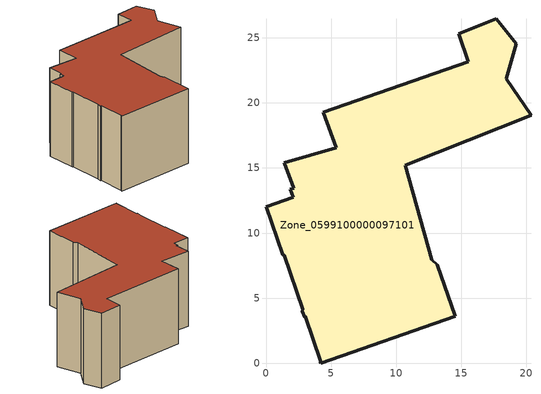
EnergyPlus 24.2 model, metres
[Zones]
Zone_0599100000097101
 floor ground (C_G): 17.69,26.46 19.22,24.53 18.45,21.84 20.35,19.07 10.68,15.22 12.74,7.96 13.17,7.57 14.55,3.6 4.19,0 4.15,0.11 4.21,0.13 3.01,3.6 2.96,3.52 2.8,3.99 2.82,4.16 1.39,8.29 1.28,8.34 0,12.01 2.1,12.74 1.88,13.37 2.11,13.46 1.4,15.42 5.39,16.53 4.38,19.28 15.55,23.18 14.8,25.32 z2.66
 wall outside (C_F): 4.19,0 14.55,3.6 13.17,7.57 12.74,7.96 10.68,15.22 20.35,19.07 18.45,21.84 19.22,24.53 17.69,26.46 14.8,25.32 15.55,23.18 4.38,19.28 5.39,16.53 1.4,15.42 2.11,13.46 1.88,13.37 2.1,12.74 0,12.01 1.28,8.34 1.39,8.29 2.82,4.16 2.8,3.99 2.96,3.52 3.01,3.6 4.21,0.13 4.15,0.11 4.19,0 z2.66:12.8
 roof outside (C_R): 17.69,26.46 14.8,25.32 15.55,23.18 4.38,19.28 5.39,16.53 1.4,15.42 2.11,13.46 1.88,13.37 2.1,12.74 0,12.01 1.28,8.34 1.39,8.29 2.82,4.16 2.8,3.99 2.96,3.52 3.01,3.6 4.21,0.13 4.15,0.11 4.19,0 14.55,3.6 13.17,7.57 12.74,7.96 10.68,15.22 20.35,19.07 18.45,21.84 19.22,24.53 z12.8
[BUILDING]
Pand.0599100000097101: North Axis=0; Terrain=City; Loads Convergence Tolerance Value=0.04; Temperature Convergence Tolerance Value=0.4; Solar Distribution=FullExterior; Maximum Number of Warmup Days=25; Minimum Number of Warmup Days=1
[Site:Location]
Rotterdam.The.Hague.AP_ZH_NLD Design_Conditions: Latitude=51.96; Longitude=4.45; Time Zone=1; Elevation=-4.5
[SITE:GROUNDTEMPERATURE:BUILDINGSURFACE]
18, 18, 18, 18, 18, 18, 18, 18, 18, 18, 18, 18
[MATERIAL] Thermal Absorptance=0.9; Solar Absorptance=0.7; Visible Absorptance=0.7
Name | Roughness | Thickness | Conductivity | Density | Specific Heat
G.D.1965 | MediumSmooth | 0.15 | 1 | 540 | 1210
F.D.1965 | Rough | 0.3 | 0.857143 | 1920 | 840
R.D.1965 | MediumRough | 0.2 | 0.08 | 1500 | 1000
[CONSTRUCTION]
C_G: G.D.1965
C_F: F.D.1965
C_R: R.D.1965
[ZONE]
Zone_0599100000097101: Type=1; Multiplier=1; Ceiling Height=Autocalculate; Volume=Autocalculate; Floor Area=autocalculate; Part of Total Floor Area=Yes
[ZONEINFILTRATION:DESIGNFLOWRATE]
Infil_Zone_0599100000097101: Zone or ZoneList or Space or SpaceList=Zone_0599100000097101; Schedule=AlwaysOn; Design Flow Rate Calculation Method=Flow/Area; Flow Rate per Floor Area=0.0042; Constant Term Coefficient=1; Temperature Term Coefficient=0; Velocity Term Coefficient=0; Velocity Squared Term Coefficient=0
[HVACTEMPLATE:ZONE:IDEALLOADSAIRSYSTEM]
Zone_0599100000097101: Maximum Heating Supply Air Temperature=50; Minimum Cooling Supply Air Temperature=13; Maximum Heating Supply Air Humidity Ratio=0.0156; Minimum Cooling Supply Air Humidity Ratio=0.0077; Heating Limit=NoLimit; Cooling Limit=NoLimit; Dehumidification Control Type=ConstantSensibleHeatRatio; Cooling Sensible Heat Ratio=0.7; Dehumidification Setpoint=60; Humidification Control Type=None; Humidification Setpoint=30; Outdoor Air Method=None; Outdoor Air Flow Rate per Person=0.00944; Outdoor Air Flow Rate per Zone Floor Area=0; Outdoor Air Flow Rate per Zone=0; Demand Controlled Ventilation Type=None; Outdoor Air Economizer Type=NoEconomizer; Heat Recovery Type=None; Sensible Heat Recovery Effectiveness=0.7; Latent Heat Recovery Effectiveness=0.65
[ZONECONTROL:THERMOSTAT]
ThermostatControl_Zone_0599100000097101: Zone or ZoneList=Zone_0599100000097101; Control Type Schedule=DualSetpointControlType; Control 1=Thermostat_Zone_0599100000097101; Temperature Difference Between Cutout And Setpoint=0
[THERMOSTATSETPOINT:DUALSETPOINT]
Thermostat_Zone_0599100000097101: Heating Setpoint Temperature Schedule=HeatingSetpoint_Zone_0599100000097101; Cooling Setpoint Temperature Schedule=CoolingSetpoint_Zone_0599100000097101
[SCHEDULE:COMPACT]
HeatingSetpoint_Zone_0599100000097101: Through: 12/31, For: AllDays, Until: 24:00, 21
CoolingSetpoint_Zone_0599100000097101: Through: 12/31, For: AllDays, Until: 24:00, 24
DualSetpointControlType: Through: 12/31, For: AllDays, Until: 24:00, 4
AlwaysOn: Through: 12/31, For: AllDays, Until: 24:00, 1
